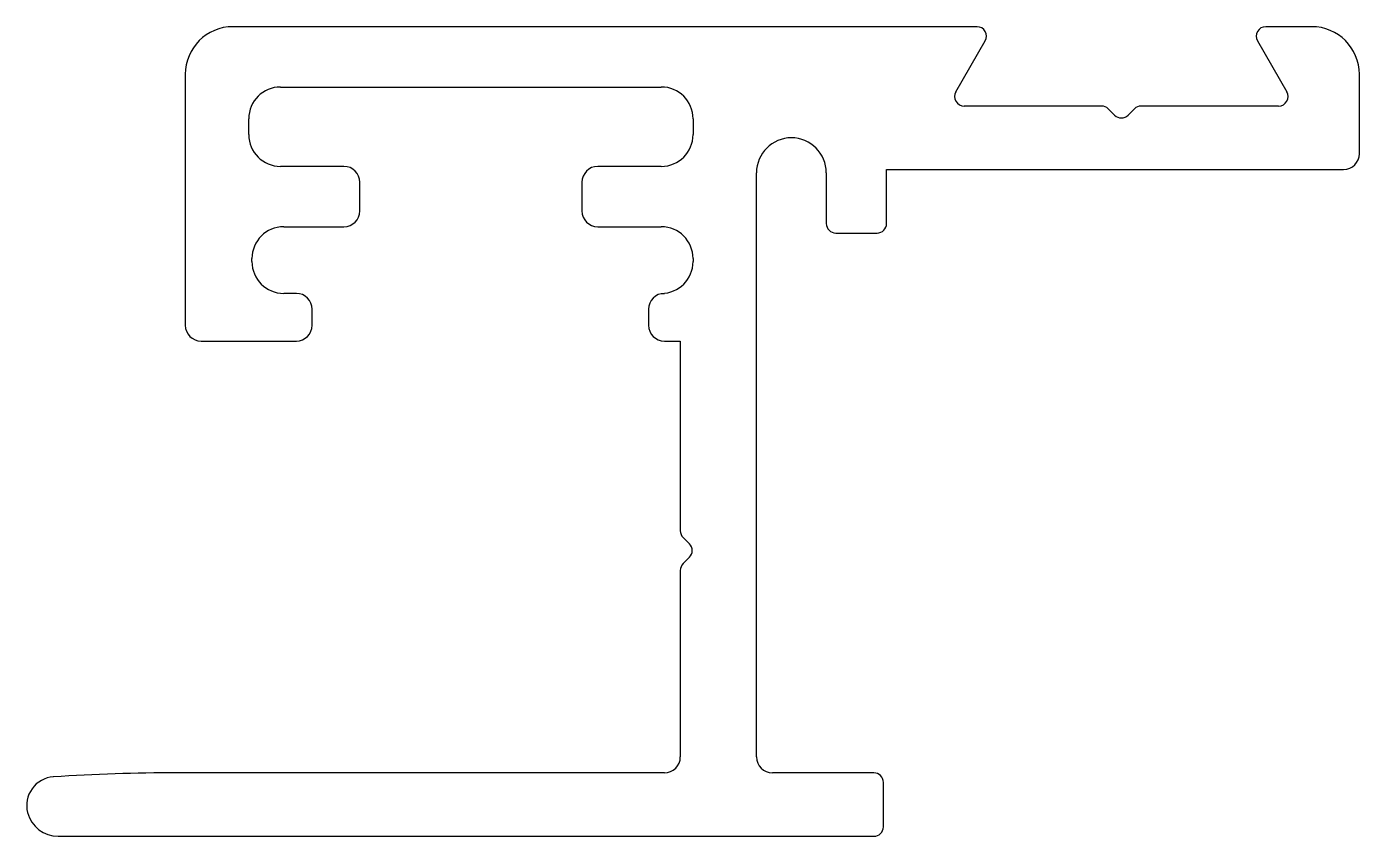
# Model space of a CAD drawing. Extents: x 2357.9 to 2399.9, y 2317.3 to 2342.8.
import ezdxf

# ---------------------------------------------------------------- set-up
doc = ezdxf.new("R2010")
doc.units = 0
doc.layers.get('0').update_dxf_attribs({"linetype": 'CONTINUOUS'})

msp = doc.modelspace()

# ---------------------------------------------------------------- linework, layer by layer
for p, q in [((2387.805, 2342.785), (2364.355, 2342.785)), ((2398.355, 2342.785), (2396.905, 2342.785)), ((2387.141, 2340.735), (2388.064, 2342.335)), ((2396.645, 2342.335), (2397.568, 2340.735)), ((2362.855, 2341.285), (2362.855, 2333.385)), ((2399.855, 2338.785), (2399.855, 2341.285)), ((2365.855, 2340.885), (2377.855, 2340.885)), ((2391.73, 2340.285), (2387.4, 2340.285)), ((2397.309, 2340.285), (2392.979, 2340.285)), ((2364.855, 2339.385), (2364.855, 2339.885)), ((2378.855, 2339.885), (2378.855, 2339.385)), ((2392.142, 2339.997), (2391.942, 2340.197)), ((2392.767, 2340.197), (2392.567, 2339.997)), ((2367.855, 2338.385), (2365.855, 2338.385)), ((2377.855, 2338.385), (2375.855, 2338.385)), ((2380.855, 2319.785), (2380.855, 2338.185)), ((2383.055, 2338.185), (2383.055, 2336.585)), ((2384.955, 2336.585), (2384.955, 2338.285)), ((2384.955, 2338.285), (2399.355, 2338.285)), ((2368.355, 2336.985), (2368.355, 2337.885)), ((2375.355, 2337.885), (2375.355, 2336.985)), ((2365.955, 2336.485), (2367.855, 2336.485)), ((2375.855, 2336.485), (2377.855, 2336.485)), ((2383.355, 2336.285), (2384.655, 2336.285)), ((2364.955, 2335.385), (2364.955, 2335.485)), ((2378.855, 2335.485), (2378.855, 2335.385)), ((2366.355, 2334.385), (2365.955, 2334.385)), ((2377.855, 2334.385), (2377.955, 2334.385)), ((2366.855, 2333.385), (2366.855, 2333.885)), ((2377.455, 2333.885), (2377.455, 2333.385)), ((2363.355, 2332.885), (2366.355, 2332.885)), ((2377.955, 2332.885), (2378.455, 2332.885)), ((2378.455, 2332.885), (2378.455, 2326.909)), ((2378.542, 2326.697), (2378.742, 2326.497)), ((2378.742, 2326.073), (2378.542, 2325.873)), ((2378.455, 2325.661), (2378.455, 2319.785)), ((2377.955, 2319.285), (2362.588, 2319.285)), ((2384.555, 2319.285), (2381.355, 2319.285)), ((2384.855, 2317.585), (2384.855, 2318.985)), ((2358.851, 2317.285), (2384.555, 2317.285))]:
    msp.add_line(p, q)
for centre, radius, start, end in [((2364.355, 2341.285), 1.5, 90, 180), ((2387.805, 2342.485), 0.3, 329.9998, 90.0001), ((2396.905, 2342.485), 0.3, 90.0001, 210.0002), ((2398.355, 2341.285), 1.5, 0, 90), ((2365.855, 2339.885), 1, 90, 180), ((2377.855, 2339.885), 1, 360, 90), ((2387.4, 2340.585), 0.3, 149.9998, 270.0002), ((2397.309, 2340.585), 0.3, 269.9999, 30.0002), ((2391.73, 2339.985), 0.3, 45.0001, 89.9999), ((2392.979, 2339.985), 0.3, 90.0001, 134.9999), ((2392.355, 2340.209), 0.3, 224.9999, 315.0001), ((2365.855, 2339.385), 1, 180, 270), ((2377.855, 2339.385), 1, 270, 0), ((2381.955, 2338.185), 1.1, 0, 180), ((2399.355, 2338.785), 0.5, 270, 0), ((2367.855, 2337.885), 0.5, 0, 90), ((2375.855, 2337.885), 0.5, 90, 180), ((2367.855, 2336.985), 0.5, 270, 0), ((2375.855, 2336.985), 0.5, 180, 270), ((2365.955, 2335.485), 1, 90, 180), ((2377.855, 2335.485), 1, 0, 90), ((2383.355, 2336.585), 0.3, 180.0001, 270), ((2384.655, 2336.585), 0.3, 270, 359.9999), ((2365.955, 2335.385), 1, 180, 270), ((2377.855, 2335.385), 1, 270, 0), ((2366.355, 2333.885), 0.5, 360, 90), ((2377.955, 2333.885), 0.5, 90, 180), ((2363.355, 2333.385), 0.5, 180, 270), ((2366.355, 2333.385), 0.5, 270, 0), ((2377.955, 2333.385), 0.5, 180, 270), ((2378.755, 2326.909), 0.3, 180.0001, 225), ((2378.53, 2326.285), 0.3, 314.9999, 45.0001), ((2378.755, 2325.661), 0.3, 135, 179.9999), ((2377.955, 2319.785), 0.5, 270, 0), ((2381.355, 2319.785), 0.5, 180, 270), ((2362.588, 2259.727), 59.558, 90, 93.74753), ((2384.555, 2318.985), 0.3, 0, 90), ((2358.755, 2318.26), 0.9, 93.7476, 194.7301), ((2358.851, 2318.285), 1, 194.7301, 270), ((2384.555, 2317.585), 0.3, 270, 0)]:
    msp.add_arc(centre, radius, start, end)

doc.saveas('drawing.dxf')
